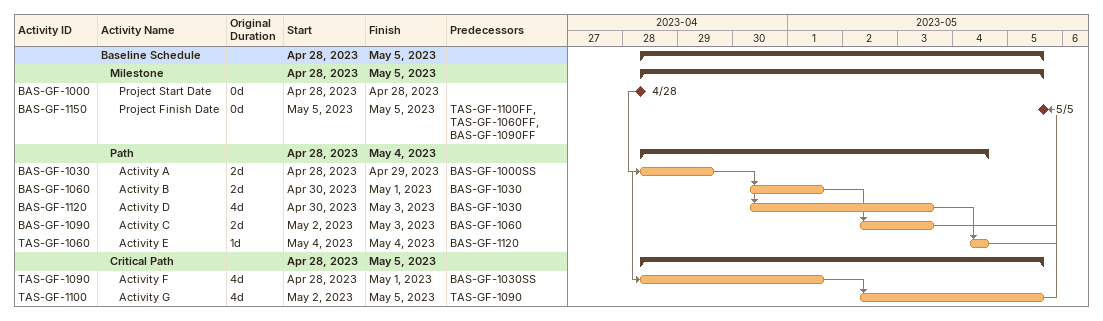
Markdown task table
| ID | Level | Task | Original duration | Start | Finish | Predecessors |
|---|---|---|---|---|---|---|
|  | 1 | **Baseline Schedule** |  | 2023-04-28 | 2023-05-05 |  |
|  | 2 | **Milestone** |  | 2023-04-28 | 2023-05-05 |  |
| BAS-GF-1000 | 3 | Project Start Date | 0d | 2023-04-28 | 2023-04-28 |  |
| BAS-GF-1150 | 3 | Project Finish Date | 0d | 2023-05-05 | 2023-05-05 | TAS-GF-1100FF, TAS-GF-1060FF, BAS-GF-1090FF |
|  | 2 | **Path** |  | 2023-04-28 | 2023-05-04 |  |
| BAS-GF-1030 | 3 | Activity A | 2d | 2023-04-28 | 2023-04-29 | BAS-GF-1000SS |
| BAS-GF-1060 | 3 | Activity B | 2d | 2023-04-30 | 2023-05-01 | BAS-GF-1030 |
| BAS-GF-1120 | 3 | Activity D | 4d | 2023-04-30 | 2023-05-03 | BAS-GF-1030 |
| BAS-GF-1090 | 3 | Activity C | 2d | 2023-05-02 | 2023-05-03 | BAS-GF-1060 |
| TAS-GF-1060 | 3 | Activity E | 1d | 2023-05-04 | 2023-05-04 | BAS-GF-1120 |
|  | 2 | **Critical Path** |  | 2023-04-28 | 2023-05-05 |  |
| TAS-GF-1090 | 3 | Activity F | 4d | 2023-04-28 | 2023-05-01 | BAS-GF-1030SS |
| TAS-GF-1100 | 3 | Activity G | 4d | 2023-05-02 | 2023-05-05 | TAS-GF-1090 |
